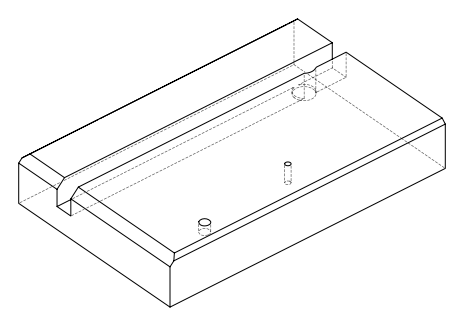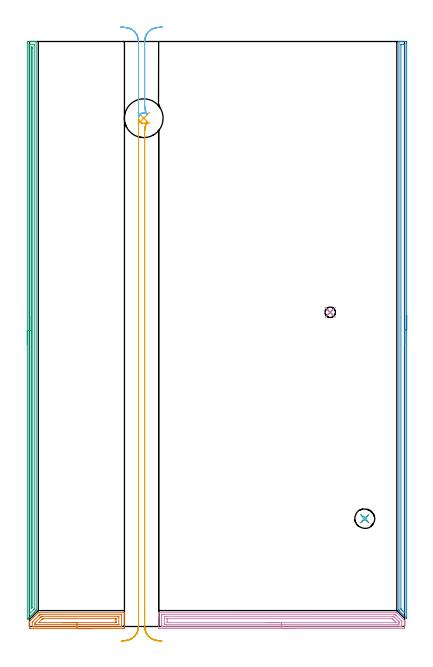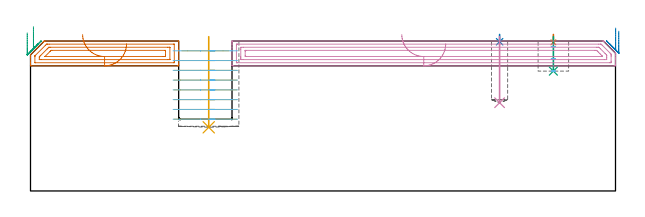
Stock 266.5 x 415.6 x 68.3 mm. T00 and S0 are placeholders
(PLAN: 12 operations, 6 tool changes, 40.3 min)
(1 SPOT_DRILL | STEP1POCKET | NXT0321_9005460120000 | 0.03 min | 2 mm3)
(2 SPOT_DRILL_1 | STEP1POCKET_1 | NXT0321_9005460120000 | 0.03 min | 0 mm3)
(3 DRILL_BLIND_HOLE_INTO_CENTER | STEP1POCKET | NXT0301_128 | 0.06 min | 1421 mm3)
(4 DRILL_BLIND_HOLE_INTO_CENTER_1 | STEP1POCKET_1 | NXT0301_045 | 0.12 min | 1159 mm3)
(5 INDEXABLE_INSERT_DRILL_BLIND_HOLE_FROM_SOLID | STEP1POCKET_2 | NXT0302_026 | 0.17 min | 23130 mm3)
(6 MILL_ROUGH_BLIND_HOLE_CONTOUR | STEP1POCKET | UGT0201_129 | Spiral | 0.12 min | 655 mm3)
(7 AREA_MILL | FG_CHAMFER_SURFACE | UGT0205_001 | 2.38 min | 4715 mm3)
(8 AREA_MILL_1 | FG_CHAMFER_SURFACE_1 | UGT0205_001 | 6.71 min | 6252 mm3)
(9 AREA_MILL_2 | FG_CHAMFER_SURFACE_2 | UGT0205_001 | 9.94 min | 8066 mm3)
(10 AREA_MILL_3 | FG_CHAMFER_SURFACE_3 | UGT0205_001 | 5.82 min | 11436 mm3)
(11 MILL_RECTANGULAR_SLOT | SLOT_RECTANGULAR | UGT0201_094 | Follow Part, ap 5, ae 75% | 12.32 min | 301748 mm3)
(12 MILL_RECTANGULAR_SLOT_1 | SLOT_RECTANGULAR_1 | UGT0201_094 | Follow Part, ap 5, ae 75% | 2.54 min | 37254 mm3)
(TOOL NXT0321_9005460120000 | NC Spot Drill, 142deg, 12mm, Carbide, Uncoated | D12 PA142 FL30 Z2)
(TOOL NXT0301_128 | Carbide Drill 12mm [861.1-1200-036A1-GP GC34] | D12 PA150 FL37.4 Z2)
(TOOL NXT0301_045 | Carbide Drill 7.4mm [860.1-0740-022A1-MM 2214] | D7.4 PA140 FL41 Z2)
(TOOL NXT0302_026 | Index. Insert Drill 27.5mm [880-D2750L32-03] | D27.5 PA176 FL83 Z2)
(TOOL UGT0201_129 | Carbide End Mill 11.9 | D11.9 FL15 Z4)
(TOOL UGT0205_001 | Chamfer Mill 20 x 3 x 45 deg. | D20 FL50 Z2)
(TOOL UGT0201_094 | End mill 20 mm | D20 FL38 Z4)
(OP 1 SPOT_DRILL)
G17 G21 G94 G90
T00 M6
G54
G17 G0 G90 X238.2 Y76.6 S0 M3
G43 Z78.3 H0
G94 G81 G98 Z67.702 F250. R71.3
G80
M5
M2
(OP 2 SPOT_DRILL_1)
G17 G21 G94 G90
T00 M6
G54
G17 G0 G90 X213.7 Y223.2 S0 M3
G43 Z78.3 H0
G94 G81 G98 Z67.981 F250. R71.3
G80
M5
M2
(OP 3 DRILL_BLIND_HOLE_INTO_CENTER)
G17 G21 G94 G90
T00 M6
G54
G17 G0 G90 X238.2 Y76.6 S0 M3
G43 Z78.3 H1
G94 G81 G98 Z54.6 F250. R70.3
G80
M5
M2
(OP 4 DRILL_BLIND_HOLE_INTO_CENTER_1)
G17 G21 G94 G90
T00 M6
G54
G17 G0 G90 X213.7 Y223.2 S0 M3
G43 Z78.3 H1
G94 G81 G98 Z40.2 F250. R70.3
G80
M5
M2
(OP 5 INDEXABLE_INSERT_DRILL_BLIND_HOLE_FROM_SOLID)
G17 G21 G94 G90
T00 M6
G54
G17 G0 G90 X81.2 Y361.1 S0 M3
G43 Z78.3 H1
G94 G81 G98 Z29. F250. R70.3
G80
M5
M2
(OP 6 MILL_ROUGH_BLIND_HOLE_CONTOUR)
G17 G21 G94 G90
T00 M6
G54
G17 G0 G90 X238.2 Y76.6 S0 M3
G43 Z78.3 H0
Z65.733
G94 G3 X238.7 Y77.1 R0.5 F250.
X238.2 Y77.6 R0.5
X237.2 Y76.6 R1.
X238.2 Y77.6 R-1.
X237.7 Y77.1 R0.5
X238.2 Y76.6 R0.5
G0 Z60.167
G3 X238.7 Y77.1 R0.5
X238.2 Y77.6 R0.5
X237.2 Y76.6 R1.
X238.2 Y77.6 R-1.
X237.7 Y77.1 R0.5
X238.2 Y76.6 R0.5
G0 Z54.6
G3 X238.7 Y77.1 R0.5
X238.2 Y77.6 R0.5
X237.2 Y76.6 R1.
X238.2 Y77.6 R-1.
X237.7 Y77.1 R0.5
X238.2 Y76.6 R0.5
G0 Z78.3
M5
M2
(OP 7 AREA_MILL)
G17 G21 G94 G90
T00 M6
G54
G17 G0 G90 X43.75 Y-1.5 S1061 M3
G43 Z78.3 H0
Z67.
G94 G1 X43.712 Z66.129 F250.
X43.598 Z65.264
X43.409 Z64.412
X43.147 Z63.58
X42.813 Z62.774
X42.41 Z62.
X41.942 Z61.264
X41.41 Z60.572
X40.821 Z59.929
X40.178 Z59.34
X39.486 Z58.809
X38.75 Z58.34
X37.976 Z57.937
X37.17 Z57.603
X36.338 Z57.341
X35.486 Z57.152
X34.622 Z57.038
X33.75 Z57.
X0.518 Y-1.499 Z57.001
X0.132 Y-1.494 Z57.002
X0.01 Y-1.49 Z57.004
X0. Y-1.112 Z57.382
Y-0.383 Z58.116
Y-0.235 Z58.263
Y2.396 Z60.895
Y3.501 Z61.999
X3.242 Y6.743 Z65.241
X5.835 Y9.336 Z67.834
X5.911 Y9.412 Z67.91
X6.232 Y9.73 Z68.229
X6.299 Y9.794 Z68.292
X6.721 Y9.8 Z68.3
X67.425
X67.49 Y9.796 Z68.29
X67.497 Y9.737 Z68.231
X67.5 Y9.669 Z68.167
Y5.756 Z64.254
Y5.027 Z63.521
Y-0.747 Z57.749
X67.496 Y-1.112 Z57.384
X67.491 Y-1.491 Z57.005
X67.369 Y-1.495 Z57.002
X66.982 Y-1.5 Z57.
X33.75
Y-0.086 Z58.414
X2.29 Y-0.085 Z58.415
X2.137 Y-0.083 Z58.417
X2.01 Y-0.078 Z58.422
X2.005 Y-0.039 Z58.461
X2.001 Y0.052 Z58.552
Y2.683 Z61.183
X2.007 Y2.978 Z61.478
X2.011 Y3.049 Z61.549
X2.065 Y3.109 Z61.609
X2.223 Y3.273 Z61.773
X2.256 Y3.307 Z61.807
X6.721 Y7.772 Z66.272
X7.106 Y8.154 Z66.654
X7.276 Y8.32 Z66.82
X7.338 Y8.376 Z66.876
X7.424 Y8.38 Z66.88
X7.607 Y8.385 Z66.885
X7.758 Y8.386 Z66.886
X8.494
X65.21 Y8.385 Z66.885
X65.363 Y8.383 Z66.883
X65.49 Y8.378 Z66.878
X65.495 Y8.339 Z66.839
X65.499 Y8.248 Z66.748
X65.5 Y0.642 Z59.142
X65.499 Y0.357 Z58.857
X65.49 Y0.068 Z58.568
X65.476 Y-0.079 Z58.421
X65.393 Y-0.082 Z58.418
X65.21 Y-0.085 Z58.415
X33.75 Y-0.086 Z58.414
Y1.328 Z59.828
X4.949 Y1.329 Z59.829
X4.252 Y1.332 Z59.832
X4.063 Y1.336 Z59.836
X4.01 Y1.34 Z59.84
X4.004 Y1.457 Z59.957
X4.001 Y1.519 Z60.019
Y2.457 Z60.957
X4.008 Y2.52 Z61.02
X4.018 Y2.607 Z61.107
X4.063 Y2.659 Z61.159
X4.37 Y2.969 Z61.469
X4.672 Y3.273 Z61.773
X7.607 Y6.208 Z64.708
X7.895 Y6.496 Z64.996
X8.182 Y6.781 Z65.281
X8.34 Y6.933 Z65.433
X8.364 Y6.954 Z65.454
X8.4 Y6.964 Z65.464
X8.494 Y6.966 Z65.466
X9.188 Y6.971 Z65.471
X62.551
X63.249 Y6.968 Z65.468
X63.437 Y6.964 Z65.464
X63.49 Y6.96 Z65.46
X63.497 Y6.843 Z65.343
X63.499 Y6.781 Z65.281
Y1.519 Z60.019
X63.498 Y1.459 Z59.959
X63.49 Y1.396 Z59.896
X63.477 Y1.335 Z59.835
X62.551 Y1.329 Z59.829
X33.75 Y1.328 Z59.828
Y2.743 Z61.243
X6.861
X6.721 Y2.744 Z61.244
X6.647 Y2.747 Z61.247
X6.611 Y2.75 Z61.25
X6.638 Y2.785 Z61.285
X6.661 Y2.811 Z61.311
X8.876 Y5.027 Z63.527
X9.128 Y5.276 Z63.776
X9.38 Y5.522 Z64.022
X9.428 Y5.55 Z64.05
X9.468 Y5.553 Z64.053
X9.555 Y5.556 Z64.056
X9.73 Y5.557 Z64.057
X61.129
X61.436 Y5.556 Z64.056
X61.467 Y5.554 Z64.054
X61.483 Y5.551 Z64.051
X61.49 Y5.537 Z64.037
X61.495 Y5.422 Z63.922
X61.5 Y5.191 Z63.691
Y3.437 Z61.937
X61.498 Y3.273 Z61.773
X61.49 Y2.916 Z61.416
X61.484 Y2.75 Z61.25
X61.311 Y2.746 Z61.246
X60.779 Y2.744 Z61.244
X60.429 Y2.743 Z61.243
X33.75
X32.878 Z61.281
X32.014 Z61.395
X31.162 Z61.583
X30.33 Z61.846
X29.524 Z62.18
X28.75 Z62.582
X28.014 Z63.051
X27.322 Z63.582
X26.679 Z64.172
X26.09 Z64.815
X25.558 Z65.507
X25.09 Z66.243
X24.687 Z67.017
X24.353 Z67.823
X24.091 Z68.655
X23.902 Z69.506
X23.788 Z70.371
X23.75 Z71.243
G0 Z78.3
M5
M2
(OP 8 AREA_MILL_1)
G17 G21 G94 G90
T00 M6
G54
G17 G0 G90 X268. Y220.7 S1061 M3
G43 Z78.3 H0
Z72.8
G94 G1 Y220.662 Z71.928 F250.
Y220.548 Z71.063
Y220.359 Z70.212
Y220.097 Z69.38
Y219.763 Z68.574
Y219.36 Z67.8
Y218.891 Z67.064
Y218.36 Z66.372
Y217.771 Z65.729
Y217.128 Z65.14
Y216.436 Z64.608
Y215.7 Z64.14
Y214.926 Z63.737
Y214.12 Z63.403
Y213.288 Z63.141
Y212.436 Z62.952
Y211.572 Z62.838
Y210.7 Z62.8
X267.999 Y5.98 Z62.801
X267.998 Y5.936 Z62.802
X267.991 Y5.814 Z62.805
X267.912 Y5.89 Z62.886
X267.82 Y5.98 Z62.978
X262.597 Y11.202 Z68.202
X262.531 Y11.271 Z68.269
X262.507 Y11.3 Z68.293
X262.5 Y11.791 Z68.3
Y415.42
X262.503 Y415.591 Z68.288
X262.535 Y415.6 Z68.256
X262.928 Z67.872
X263.206 Z67.594
X263.919 Z66.876
X265.163 Z65.634
X266.581 Z64.215
X267.203 Z63.593
X267.468 Y415.598 Z63.328
X267.991 Y415.592 Z62.805
X267.994 Y415.503 Z62.803
X267.999 Y414.973 Z62.801
X268. Y414.437 Z62.8
Y210.7
X266.586 Z64.214
Y10.003
X266.581 Y9.681 Z64.219
X266.25 Y10.003 Z64.55
X264.806 Y11.443 Z65.994
X264.461 Y11.791 Z66.339
X263.919 Y12.343 Z66.881
X263.914 Y12.689 Z66.886
Y413.185
X263.919 Y413.59 Z66.881
X264.397 Y413.598 Z66.403
X265.694 Y413.6 Z65.106
X266.171 Y413.598 Z64.629
X266.581 Y413.59 Z64.219
X266.586 Y413.185 Z64.214
Y210.7
Y209.828 Z64.252
Y208.963 Z64.366
Y208.112 Z64.555
Y207.28 Z64.817
Y206.474 Z65.151
Y205.7 Z65.554
Y204.964 Z66.023
Y204.272 Z66.554
Y203.629 Z67.143
Y203.04 Z67.786
Y202.508 Z68.478
Y202.04 Z69.214
Y201.637 Z69.988
Y201.303 Z70.794
Y201.041 Z71.626
Y200.852 Z72.478
Y200.738 Z73.343
Y200.7 Z74.214
G0 Z78.3
M5
M2
(OP 9 AREA_MILL_2)
G17 G21 G94 G90
T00 M6
G54
G17 G0 G90 X-1.5 Y200.3 S1061 M3
G43 Z78.3 H0
Z72.
G94 G1 Y200.338 Z71.128 F250.
Y200.452 Z70.264
Y200.641 Z69.412
Y200.903 Z68.58
Y201.237 Z67.774
Y201.64 Z67.
Y202.108 Z66.264
Y202.64 Z65.572
Y203.229 Z64.929
Y203.872 Z64.34
Y204.564 Z63.809
Y205.3 Z63.34
Y206.074 Z62.937
Y206.88 Z62.603
Y207.712 Z62.341
Y208.563 Z62.152
Y209.428 Z62.038
Y210.3 Z62.
Y414.583
X-1.499 Y414.976 Z62.001
X-1.495 Y415.472 Z62.003
X-1.491 Y415.591 Z62.006
X-1.004 Y415.6 Z62.493
X1.65 Z65.145
X3.069 Z66.565
X3.419 Z66.914
X4.121 Z67.62
X4.407 Z67.906
X4.78 Y415.592 Z68.271
X4.797 Y415.59 Z68.288
X4.8 Y415.423 Z68.3
Y11.88
X4.799 Y11.305 Z68.284
X4.749 Y11.249 Z68.249
X3.948 Y10.448 Z67.447
X3.714 Y10.212 Z67.211
X3.594 Y10.093 Z67.092
X3.082 Y9.581 Z66.581
X2.83 Y9.328 Z66.326
X2.701 Y9.199 Z66.198
X2.215 Y8.715 Z65.715
X1.945 Y8.443 Z65.441
X1.348 Y7.848 Z64.848
X1.06 Y7.558 Z64.556
X0.47 Y6.97 Z63.97
X0.176 Y6.673 Z63.671
X-0.429 Y6.071 Z63.071
X-0.709 Y5.788 Z62.786
X-1.243 Y5.256 Z62.255
X-1.323 Y5.177 Z62.176
X-1.446 Y5.059 Z62.052
X-1.494 Y5.018 Z62.004
X-1.499 Y5.15 Z62.001
X-1.5 Y5.177 Z62.
Y210.3
X-0.086 Z63.414
Y413.403
X-0.085 Y413.511 Z63.415
X-0.082 Y413.564 Z63.418
X-0.08 Y413.583 Z63.42
X-0.049 Y413.59 Z63.451
X0.359 Y413.599 Z63.859
X3.012 Z66.512
X3.261 Y413.595 Z66.761
X3.378 Y413.59 Z66.878
X3.385 Y413.223 Z66.885
X3.386 Y413.188 Z66.886
X3.385 Y12.774 Z66.885
X3.379 Y12.349 Z66.879
X3.172 Y12.13 Z66.672
X2.93 Y11.88 Z66.43
X0.064 Y9.014 Z63.564
X-0.037 Y8.919 Z63.463
X-0.075 Y8.885 Z63.425
X-0.085 Y9.164 Z63.415
Y9.199
X-0.086 Y210.3 Z63.414
X1.328 Z64.828
X1.329 Y410.831 Z64.829
X1.333 Y411.401 Z64.833
X1.335 Y411.561 Z64.835
X1.34 Y411.59 Z64.84
X1.387 Y411.595 Z64.887
X1.454 Y411.599 Z64.954
X1.65 Y411.597 Z65.15
X1.847 Y411.592 Z65.347
X1.965 Y411.586 Z65.465
X1.968 Y411.509 Z65.468
X1.97 Y411.401 Z65.47
X1.971 Y411.076 Z65.471
X1.972 Y410.507 Z65.472
X1.971 Y13.668 Z65.471
X1.97 Y13.506 Z65.47
X1.968 Y13.425 Z65.468
X1.965 Y13.387 Z65.465
X1.952 Y13.363 Z65.452
X1.65 Y13.051 Z65.15
X1.513 Y12.913 Z65.013
X1.374 Y12.774 Z64.874
X1.356 Y12.761 Z64.856
X1.344 Y12.753 Z64.844
X1.336 Y12.774 Z64.836
X1.333 Y12.81 Z64.833
X1.329 Y13.098 Z64.829
X1.328 Y23.195 Z64.828
Y210.3
Y211.172 Z64.867
Y212.036 Z64.98
Y212.888 Z65.169
Y213.72 Z65.432
Y214.526 Z65.765
Y215.3 Z66.168
Y216.036 Z66.637
Y216.728 Z67.168
Y217.371 Z67.757
Y217.96 Z68.401
Y218.491 Z69.093
Y218.96 Z69.828
Y219.363 Z70.602
Y219.697 Z71.408
Y219.959 Z72.24
Y220.148 Z73.092
Y220.262 Z73.957
Y220.3 Z74.828
G0 Z78.3
M5
M2
(OP 10 AREA_MILL_3)
G17 G21 G94 G90
T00 M6
G54
G17 G0 G90 X189.15 Y-1.5 S1061 M3
G43 Z78.3 H0
Z67.
G94 G1 X189.112 Z66.128 F250.
X188.998 Z65.264
X188.809 Z64.412
X188.547 Z63.58
X188.213 Z62.774
X187.81 Z62.
X187.342 Z61.264
X186.81 Z60.572
X186.221 Z59.929
X185.578 Z59.34
X184.886 Z58.808
X184.15 Z58.34
X183.376 Z57.937
X182.57 Z57.603
X181.738 Z57.341
X180.886 Z57.152
X180.022 Z57.038
X179.15 Z57.
X92.428
X91.924 Y-1.495 Z57.003
X91.81 Y-1.492 Z57.006
X91.8 Y-1.373 Z57.125
Y6.781 Z65.275
Y8.18 Z66.676
Y8.535 Z67.03
Y9.244 Z67.743
Y9.486 Z67.986
X91.803 Y9.646 Z68.138
X91.81 Y9.797 Z68.289
X91.981 Y9.8 Z68.3
X260.508
X260.955 Y9.794 Z68.294
X261. Y9.793 Z68.293
X261.022 Y9.775 Z68.275
X261.388 Y9.412 Z67.912
X266.359 Y4.442 Z62.94
X266.468 Y4.329 Z62.827
X266.498 Y4.292 Z62.788
X266.5 Y4.057 Z62.555
Y3.273 Z61.767
Y2.042 Z60.538
Y1.519 Z60.013
Y-0.85 Z57.646
X266.496 Y-1.112 Z57.385
X266.49 Y-1.492 Z57.005
X266.264 Y-1.496 Z57.002
X265.872 Y-1.5 Z57.
X179.15
Y-0.086 Z58.414
X94.216 Y-0.085 Z58.415
X94.063 Y-0.084 Z58.416
X93.857 Y-0.08 Z58.42
X93.813 Y-0.079 Z58.421
X93.808 Y-0.051 Z58.449
X93.805 Y-0.016 Z58.484
X93.801 Y0.172 Z58.672
X93.8 Y8.065 Z66.565
X93.802 Y8.201 Z66.701
X93.806 Y8.31 Z66.81
X93.81 Y8.376 Z66.876
X93.846 Y8.379 Z66.879
X94.216 Y8.384 Z66.884
X94.368 Y8.385 Z66.885
X258.872 Y8.386 Z66.886
X259.614 Y8.384 Z66.884
X259.769 Y8.383 Z66.883
X259.946 Y8.379 Z66.879
X260.31 Y8.032 Z66.532
X260.508 Y7.841 Z66.341
X264.084 Y4.266 Z62.766
X264.198 Y4.15 Z62.65
X264.308 Y4.036 Z62.536
X264.49 Y3.842 Z62.342
X264.496 Y3.746 Z62.246
X264.499 Y3.273 Z61.773
X264.5 Y2.865 Z61.365
Y0.642 Z59.142
Y0.235 Z58.735
X264.498 Y0.098 Z58.598
X264.494 Y-0.01 Z58.49
X264.49 Y-0.076 Z58.424
X264.454 Y-0.079 Z58.421
X264.084 Y-0.084 Z58.416
X263.932 Y-0.085 Z58.415
X179.15 Y-0.086 Z58.414
Y1.328 Z59.828
X96.898 Y1.329 Z59.829
X96.197 Y1.33 Z59.83
X96.004 Y1.332 Z59.832
X95.819 Y1.335 Z59.835
X95.81 Y1.519 Z60.019
X95.803 Y1.716 Z60.216
X95.8 Y2.396 Z60.896
Y2.596 Z61.096
X95.801 Y6.103 Z64.603
X95.81 Y6.781 Z65.281
X95.817 Y6.964 Z65.464
X96.898 Y6.971 Z65.471
X257.826
X258.527 Y6.97 Z65.47
X258.72 Y6.968 Z65.468
X258.909 Y6.965 Z65.465
X259.108 Y6.781 Z65.281
X259.614 Y6.285 Z64.785
X261.75 Y4.15 Z62.65
X262.296 Y3.601 Z62.101
X262.455 Y3.434 Z61.934
X262.49 Y3.391 Z61.891
X262.494 Y3.339 Z61.839
X262.497 Y3.273 Z61.773
X262.5 Y3.073 Z61.573
X262.499 Y2.396 Z60.896
Y2.197 Z60.697
X262.49 Y1.519 Z60.019
X262.483 Y1.335 Z59.835
X261.402 Y1.329 Z59.829
X179.15 Y1.328 Z59.828
Y2.743 Z61.243
X98.332
X97.949 Y2.745 Z61.245
X97.882 Y2.746 Z61.246
X97.819 Y2.749 Z61.249
X97.81 Y2.84 Z61.34
X97.8 Y3.265 Z61.765
Y5.019 Z63.519
X97.801 Y5.461 Z63.961
X97.803 Y5.516 Z64.016
X97.806 Y5.542 Z64.042
X97.809 Y5.55 Z64.05
X97.822 Y5.551 Z64.051
X97.965 Y5.555 Z64.055
X98.146 Y5.557 Z64.057
X256.932
X257.287 Y5.555 Z64.055
X257.826 Y5.55 Z64.05
X257.896 Y5.543 Z64.043
X257.972 Y5.471 Z63.971
X258.126 Y5.322 Z63.822
X258.424 Y5.027 Z63.527
X258.72 Y4.732 Z63.232
X259.301 Y4.15 Z62.65
X259.614 Y3.837 Z62.337
X260.174 Y3.273 Z61.773
X260.355 Y3.087 Z61.587
X260.49 Y2.945 Z61.445
X260.496 Y2.838 Z61.338
X260.497 Y2.784 Z61.284
X260.494 Y2.758 Z61.258
X260.491 Y2.75 Z61.25
X260.478 Y2.749 Z61.249
X260.335 Y2.745 Z61.245
X260.154 Y2.743 Z61.243
X179.15
X178.278 Z61.281
X177.414 Z61.395
X176.562 Z61.583
X175.73 Z61.846
X174.924 Z62.18
X174.15 Z62.582
X173.414 Z63.051
X172.722 Z63.582
X172.079 Z64.172
X171.49 Z64.815
X170.958 Z65.507
X170.49 Z66.243
X170.087 Z67.017
X169.753 Z67.822
X169.491 Z68.654
X169.302 Z69.506
X169.188 Z70.371
X169.15 Z71.243
G0 Z78.3
M5
M2
(OP 11 MILL_RECTANGULAR_SLOT)
G17 G21 G94 G90
T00 M6
G54
G17 G0 G90 X90.436 Y-10.351 S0 M3
G43 Z78.3 H0
Z63.85
G94 G1 X87.7 Y-9.121 F250.
G2 X81.8 Y0. R10. F500.
G1 Y352.342
G2 X83.944 Y358.53 R10.
G1 X83.937 Y358.536
G2 X77.497 Y360.509 R3.75
G1 X77.5 Y0.
G2 X71.615 Y-9.114 R10.
G1 X68.881 Y-10.349 F250.
G0 X92.843 Y-10.388 Z59.4
G1 X89.898 Y-9.817
G2 X81.8 Y0. R10. F500.
G1 Y352.342
G2 X83.944 Y358.53 R10.
G1 X83.937 Y358.536
G2 X77.497 Y360.509 R3.75
G1 X77.5 Y0.
G2 X69.388 Y-9.82 R10.
G1 X66.442 Y-10.387 F250.
G0 X94.017 Y-10.202 Z54.95
G1 X91.026 Y-9.97
G2 X81.8 Y0. R10. F500.
G1 Y352.342
G2 X83.944 Y358.53 R10.
G1 X83.937 Y358.536
G2 X77.497 Y360.509 R3.75
G1 X77.5 Y0.
G2 X68.274 Y-9.97 R10.
G1 X65.283 Y-10.202 F250.
G0 X94.017 Z50.5
G1 X91.026 Y-9.97
G2 X81.8 Y0. R10. F500.
G1 Y352.342
G2 X83.944 Y358.53 R10.
G1 X83.937 Y358.536
G2 X77.497 Y360.509 R3.75
G1 X77.5 Y0.
G2 X68.274 Y-9.97 R10.
G1 X65.283 Y-10.202 F250.
G0 X94.017 Z46.05
G1 X91.026 Y-9.97
G2 X81.8 Y0. R10. F500.
G1 Y352.342
G2 X83.944 Y358.53 R10.
G1 X83.937 Y358.536
G2 X77.497 Y360.509 R3.75
G1 X77.5 Y0.
G2 X68.274 Y-9.97 R10.
G1 X65.283 Y-10.202 F250.
G0 X94.017 Z41.6
G1 X91.026 Y-9.97
G2 X81.8 Y0. R10. F500.
G1 Y352.342
G2 X83.944 Y358.53 R10.
G1 X83.937 Y358.536
G2 X77.497 Y360.509 R3.75
G1 X77.5 Y0.
G2 X68.274 Y-9.97 R10.
G1 X65.283 Y-10.202 F250.
G0 X94.017 Z37.15
G1 X91.026 Y-9.97
G2 X81.8 Y0. R10. F500.
G1 Y352.342
G2 X83.944 Y358.53 R10.
G1 X83.937 Y358.536
G2 X77.497 Y360.509 R3.75
G1 X77.5 Y0.
G2 X68.274 Y-9.97 R10.
G1 X65.283 Y-10.202 F250.
G0 X94.017 Z32.7
G1 X91.026 Y-9.97
G2 X81.8 Y0. R10. F500.
G1 Y352.342
G2 X83.944 Y358.53 R10.
G1 X83.937 Y358.536
G2 X77.497 Y360.509 R3.75
G1 X77.5 Y0.
G2 X68.274 Y-9.97 R10.
G1 X65.283 Y-10.202 F250.
G0 Z78.3
M5
M2
(OP 12 MILL_RECTANGULAR_SLOT_1)
G17 G21 G94 G90
T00 M6
G54
G17 G0 G90 X64.95 Y425.724 S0 M3
G43 Z78.3 H0
Z63.85
G94 G1 X67.947 Y425.59 F250.
G2 X77.5 Y415.6 R10. F500.
G1 Y361.845
X77.487 Y361.693
X77.497 Y361.691
G2 X83.937 Y363.664 R3.75
G1 X83.944 Y363.67
G2 X81.8 Y369.858 R10.
G1 Y415.6
G2 X91.353 Y425.59 R10.
G1 X94.35 Y425.724 F250.
G0 X64.95 Z59.4
G1 X67.947 Y425.59
G2 X77.5 Y415.6 R10. F500.
G1 Y361.845
X77.487 Y361.693
X77.497 Y361.691
G2 X83.937 Y363.664 R3.75
G1 X83.944 Y363.67
G2 X81.8 Y369.858 R10.
G1 Y415.6
G2 X91.353 Y425.59 R10.
G1 X94.35 Y425.724 F250.
G0 X64.95 Z54.95
G1 X67.947 Y425.59
G2 X77.5 Y415.6 R10. F500.
G1 Y361.845
X77.487 Y361.693
X77.497 Y361.691
G2 X83.937 Y363.664 R3.75
G1 X83.944 Y363.67
G2 X81.8 Y369.858 R10.
G1 Y415.6
G2 X91.353 Y425.59 R10.
G1 X94.35 Y425.724 F250.
G0 X64.95 Z50.5
G1 X67.947 Y425.59
G2 X77.5 Y415.6 R10. F500.
G1 Y361.845
X77.487 Y361.693
X77.497 Y361.691
G2 X83.937 Y363.664 R3.75
G1 X83.944 Y363.67
G2 X81.8 Y369.858 R10.
G1 Y415.6
G2 X91.353 Y425.59 R10.
G1 X94.35 Y425.724 F250.
G0 X64.95 Z46.05
G1 X67.947 Y425.59
G2 X77.5 Y415.6 R10. F500.
G1 Y361.845
X77.487 Y361.693
X77.497 Y361.691
G2 X83.937 Y363.664 R3.75
G1 X83.944 Y363.67
G2 X81.8 Y369.858 R10.
G1 Y415.6
G2 X91.353 Y425.59 R10.
G1 X94.35 Y425.724 F250.
G0 X64.95 Z41.6
G1 X67.947 Y425.59
G2 X77.5 Y415.6 R10. F500.
G1 Y361.845
X77.487 Y361.693
X77.497 Y361.691
G2 X83.937 Y363.664 R3.75
G1 X83.944 Y363.67
G2 X81.8 Y369.858 R10.
G1 Y415.6
G2 X91.353 Y425.59 R10.
G1 X94.35 Y425.724 F250.
G0 X64.95 Z37.15
G1 X67.947 Y425.59
G2 X77.5 Y415.6 R10. F500.
G1 Y361.845
X77.487 Y361.693
X77.497 Y361.691
G2 X83.937 Y363.664 R3.75
G1 X83.944 Y363.67
G2 X81.8 Y369.858 R10.
G1 Y415.6
G2 X91.353 Y425.59 R10.
G1 X94.35 Y425.724 F250.
G0 X64.95 Z32.7
G1 X67.947 Y425.59
G2 X77.5 Y415.6 R10. F500.
G1 Y361.845
X77.487 Y361.693
X77.497 Y361.691
G2 X83.937 Y363.664 R3.75
G1 X83.944 Y363.67
G2 X81.8 Y369.858 R10.
G1 Y415.6
G2 X91.353 Y425.59 R10.
G1 X94.35 Y425.724 F250.
G0 Z78.3
M5
M2
